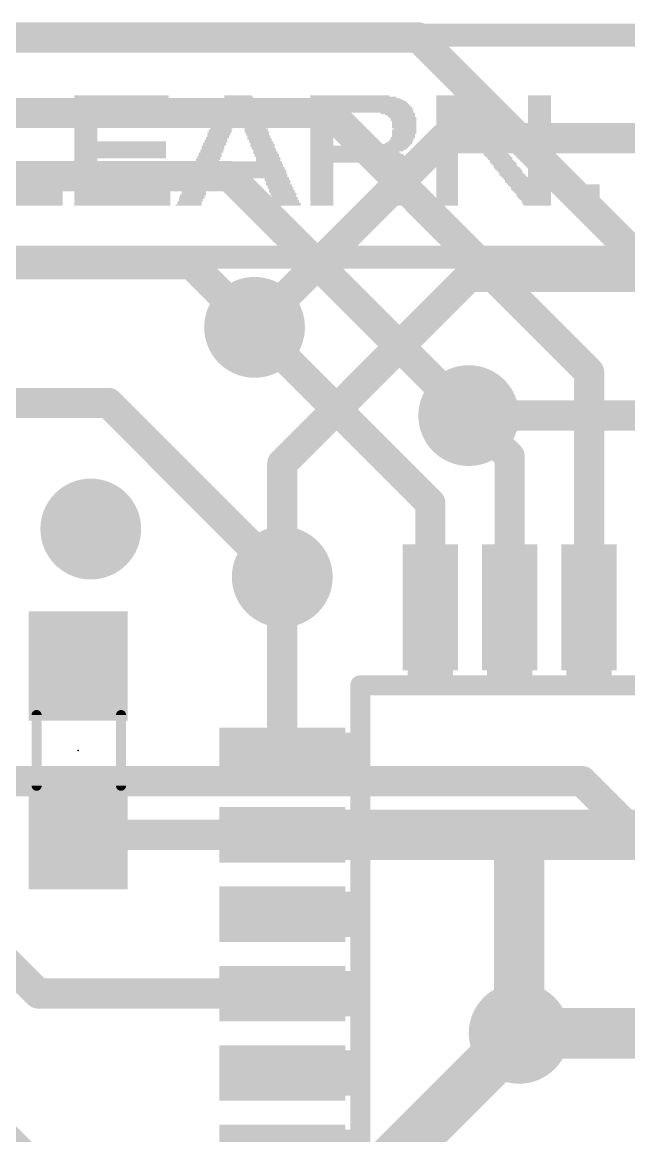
# Model space of a CAD drawing. Extents: x -0.75 to 3.47, y -1.8 to 2.11.
# Drawn here: x 1.3778 to 1.6185, y 0.7594 to 1.201 of the extents above; entities that cross this region are included whole.
import ezdxf

# ---------------------------------------------------------------- set-up
doc = ezdxf.new("R2010")
doc.units = 0
doc.header["$MEASUREMENT"] = 0
doc.layers.get('0').update_dxf_attribs({"linetype": 'CONTINUOUS'})
for name, color, linetype in [('1', 22, 'CONTINUOUS'), ('16', 175, 'CONTINUOUS'), ('18', 82, 'CONTINUOUS'), ('21', 32, 'CONTINUOUS'), ('23', 7, 'CONTINUOUS'), ('51', 53, 'CONTINUOUS')]:
    doc.layers.add(name, color=color, linetype=linetype)

# ---------------------------------------------------------------- blocks, each defined once
blk = doc.blocks.new('RECT')
blk.add_solid([(-0.5, -0.5), (0.5, -0.5), (-0.5, 0.5), (0.5, 0.5)])
blk = doc.blocks.new('ROUNDV')
at = {"const_width": 0.5}
blk.add_lwpolyline([(0, -0.25, 1), (0, 0.25, 1), (0, -0.25)], format="xyb", dxfattribs=at)

msp = doc.modelspace()

# ---------------------------------------------------------------- linework, layer by layer
at = {"layer": '1'}
for points, const_width in [([(1.535, 1.195), (1.37, 1.195)], 0.012), ([(1.634252, 1.095748), (1.535, 1.195)], 0.012), ([(1.5, 1.165), (1.365, 1.165)], 0.012), ([(1.602756, 1.062244), (1.5, 1.165)], 0.012), ([(1.46, 1.14), (1.34, 1.14)], 0.012), ([(1.555, 1.045), (1.46, 1.14)], 0.012), ([(1.445, 1.105), (1.325, 1.105)], 0.012), ([(1.47, 1.08), (1.445, 1.105)], 0.012), ([(1.539764, 1.010236), (1.47, 1.08)], 0.012), ([(1.602756, 0.969), (1.602756, 1.062244)], 0.012), ([(1.33, 1.05), (1.412, 1.05)], 0.012), ([(1.412, 1.05), (1.481, 0.981)], 0.012), ([(1.57126, 1.02874), (1.555, 1.045)], 0.012), ([(1.57126, 0.969), (1.57126, 1.02874)], 0.012), ([(1.539764, 0.969), (1.539764, 1.010236)], 0.012), ([(1.481, 0.910236), (1.481, 0.981)], 0.012), ([(1.575, 0.87874), (1.481, 0.87874)], 0.02), ([(1.575, 0.8), (1.575, 0.87874)], 0.02), ([(1.575, 0.87874), (1.743504, 0.87874)], 0.02), ([(1.481, 0.87874), (1.4, 0.87874)], 0.012), ([(1.35, 0.85), (1.384252, 0.815748)], 0.012), ([(1.384252, 0.815748), (1.481, 0.815748)], 0.012), ([(1.575, 0.8), (1.66, 0.8)], 0.02)]:
    msp.add_lwpolyline(points, dxfattribs=dict(at, const_width=const_width))
for points, const_width in [([(1.537121, 1.197121, 1), (1.532879, 1.192879)], 0.006), ([(1.535, 1.192, 1), (1.535, 1.198)], 0.006), ([(1.502121, 1.167121, 1), (1.497879, 1.162879)], 0.006), ([(1.5, 1.162, 1), (1.5, 1.168)], 0.006), ([(1.462121, 1.142121, 1), (1.457879, 1.137879)], 0.006), ([(1.46, 1.137, 1), (1.46, 1.143)], 0.006), ([(1.447121, 1.107121, 1), (1.442879, 1.102879)], 0.006), ([(1.445, 1.102, 1), (1.445, 1.108)], 0.006), ([(1.472121, 1.082121, 1), (1.467879, 1.077879)], 0.006), ([(1.467879, 1.077879, 1), (1.472121, 1.082121)], 0.006), ([(1.605756, 1.062244, 1), (1.599756, 1.062244)], 0.006), ([(1.600635, 1.060123, 1), (1.604877, 1.064365)], 0.006), ([(1.414121, 1.052121, 1), (1.409879, 1.047879)], 0.006), ([(1.412, 1.047, 1), (1.412, 1.053)], 0.006), ([(1.557121, 1.047121, 1), (1.552879, 1.042879)], 0.006), ([(1.552879, 1.042879, 1), (1.557121, 1.047121)], 0.006), ([(1.57426, 1.02874, 1), (1.56826, 1.02874)], 0.006), ([(1.569139, 1.026619, 1), (1.573381, 1.030861)], 0.006), ([(1.542764, 1.010236, 1), (1.536764, 1.010236)], 0.006), ([(1.537642, 1.008115, 1), (1.541885, 1.012358)], 0.006), ([(1.484, 0.981, 1), (1.478, 0.981)], 0.006), ([(1.478879, 0.978879, 1), (1.483121, 0.983121)], 0.006), ([(1.536764, 0.969, 1), (1.542764, 0.969)], 0.006), ([(1.56826, 0.969, 1), (1.57426, 0.969)], 0.006), ([(1.599756, 0.969, 1), (1.605756, 0.969)], 0.006), ([(1.478, 0.910236, 1), (1.484, 0.910236)], 0.006), ([(1.481, 0.88374, 1), (1.481, 0.87374)], 0.01), ([(1.58, 0.87874, 1), (1.57, 0.87874)], 0.01), ([(1.575, 0.88374, 1), (1.575, 0.87374)], 0.01), ([(1.575, 0.87374, 1), (1.575, 0.88374)], 0.01), ([(1.4, 0.88174, 1), (1.4, 0.87574)], 0.006), ([(1.481, 0.87574, 1), (1.481, 0.88174)], 0.006), ([(1.384252, 0.818748, 1), (1.384252, 0.812748)], 0.006), ([(1.481, 0.812748, 1), (1.481, 0.818748)], 0.006), ([(1.382131, 0.813627, 1), (1.386373, 0.817869)], 0.006), ([(1.575, 0.805, 1), (1.575, 0.795)], 0.01), ([(1.57, 0.8, 1), (1.58, 0.8)], 0.01)]:
    msp.add_lwpolyline(points, format="xyb", dxfattribs=dict(at, const_width=const_width))
at = {"layer": '16'}
for points, const_width in [([(1.545, 1.155), (1.47, 1.08)], 0.012), ([(2.31, 1.155), (1.545, 1.155)], 0.012), ([(1.481, 1.026), (1.555, 1.1)], 0.012), ([(1.555, 1.1), (2.5, 1.1)], 0.012), ([(2.24, 1.045), (1.555, 1.045)], 0.012), ([(1.481, 0.981), (1.481, 1.026)], 0.012), ([(1.3, 0.9), (1.6, 0.9)], 0.012), ([(1.6, 0.9), (1.665748, 0.834252)], 0.012), ([(1.26, 0.87), (1.41, 0.72)], 0.012), ([(1.448815, 0.673815), (1.575, 0.8)], 0.02)]:
    msp.add_lwpolyline(points, dxfattribs=dict(at, const_width=const_width))
for points, const_width in [([(1.545, 1.158, 1), (1.545, 1.152)], 0.006), ([(1.547121, 1.152879, 1), (1.542879, 1.157121)], 0.006), ([(1.555, 1.103, 1), (1.555, 1.097)], 0.006), ([(1.557121, 1.097879, 1), (1.552879, 1.102121)], 0.006), ([(1.467879, 1.082121, 1), (1.472121, 1.077879)], 0.006), ([(1.555, 1.048, 1), (1.555, 1.042)], 0.006), ([(1.484, 1.026, 1), (1.478, 1.026)], 0.006), ([(1.478879, 1.028121, 1), (1.483121, 1.023879)], 0.006), ([(1.478, 0.981, 1), (1.484, 0.981)], 0.006), ([(1.602121, 0.902121, 1), (1.597879, 0.897879)], 0.006), ([(1.6, 0.897, 1), (1.6, 0.903)], 0.006), ([(1.578536, 0.796464, 1), (1.571464, 0.803536)], 0.01)]:
    msp.add_lwpolyline(points, format="xyb", dxfattribs=dict(at, const_width=const_width))
at = {"layer": '21', "const_width": 0.008}
for points in [[(1.512008, 0.662008), (1.512008, 0.937992)], [(1.512008, 0.937992), (1.787992, 0.937992)]]:
    msp.add_lwpolyline(points, dxfattribs=at)
at = {"layer": '21', "const_width": 0.004}
for points in [[(1.514008, 0.937992, 1), (1.510008, 0.937992)], [(1.512008, 0.939992, 1), (1.512008, 0.935992)]]:
    msp.add_lwpolyline(points, format="xyb", dxfattribs=at)
at = {"layer": '23'}
msp.add_point((1.4, 0.912205), dxfattribs=at)
at = {"layer": '51', "const_width": 0.004}
for points in [[(1.383504, 0.92622), (1.383504, 0.898189)], [(1.417008, 0.92622), (1.417008, 0.898189)]]:
    msp.add_lwpolyline(points, dxfattribs=at)
at = {"layer": '51', "const_width": 0.002}
for points in [[(1.384504, 0.92622, 1), (1.382504, 0.92622)], [(1.418008, 0.92622, 1), (1.416008, 0.92622)], [(1.382504, 0.898189, 1), (1.384504, 0.898189)], [(1.416008, 0.898189, 1), (1.418008, 0.898189)]]:
    msp.add_lwpolyline(points, format="xyb", dxfattribs=at)

# ---------------------------------------------------------------- block references
at = {"layer": '1'}
for p, xscale, yscale, rotation in [((1.539764, 0.969), 0.022, 0.05, 180), ((1.57126, 0.969), 0.022, 0.05, 180), ((1.602756, 0.969), 0.022, 0.05, 180), ((1.4, 0.945669), 0.043307, 0.03937, 270), ((1.481, 0.910236), 0.05, 0.022, 180), ((1.4, 0.87874), 0.043307, 0.03937, 270), ((1.481, 0.87874), 0.05, 0.022, 180), ((1.481, 0.847244), 0.05, 0.022, 180), ((1.481, 0.815748), 0.05, 0.022, 180), ((1.481, 0.784252), 0.05, 0.022, 180), ((1.481, 0.752756), 0.05, 0.022, 180)]:
    msp.add_blockref('RECT', p, dxfattribs=dict(at, xscale=xscale, yscale=yscale, rotation=rotation))
at = {"layer": '18', "xscale": 0.04, "yscale": 0.04}
for p in [(1.47, 1.08), (1.47, 1.08), (1.555, 1.045), (1.555, 1.045), (1.405, 1), (1.405, 1), (1.481, 0.981), (1.481, 0.981), (1.575, 0.8), (1.575, 0.8)]:
    msp.add_blockref('ROUNDV', p, dxfattribs=at)
at = {"layer": '21'}
for p, xscale, yscale in [((1.748706, 1.200126), 0.9051, 0.00056), ((1.748706, 1.199561), 0.9051, 0.00057), ((1.748706, 1.198991), 0.9051, 0.00057), ((1.748706, 1.198421), 0.9051, 0.00057), ((1.748706, 1.197851), 0.9051, 0.00057), ((1.748706, 1.197286), 0.9051, 0.00056), ((1.748706, 1.196721), 0.9051, 0.00057), ((1.748706, 1.196151), 0.9051, 0.00057), ((1.748706, 1.195581), 0.9051, 0.00057), ((1.748706, 1.195011), 0.9051, 0.00057), ((1.748706, 1.194441), 0.9051, 0.00057), ((1.748706, 1.193876), 0.9051, 0.00056), ((1.748706, 1.193311), 0.9051, 0.00057), ((1.748706, 1.192741), 0.9051, 0.00057), ((1.748706, 1.192171), 0.9051, 0.00057), ((1.748706, 1.191601), 0.9051, 0.00057), ((1.417206, 1.171721), 0.0375, 0.00057), ((1.417206, 1.171151), 0.0375, 0.00057), ((1.417206, 1.170581), 0.0375, 0.00057), ((1.463506, 1.170581), 0.0119, 0.00057), ((1.463456, 1.171721), 0.0108, 0.00057), ((1.463756, 1.171151), 0.0114, 0.00057), ((1.507806, 1.171721), 0.0313, 0.00057), ((1.509206, 1.171151), 0.0341, 0.00057), ((1.510056, 1.170581), 0.0358, 0.00057), ((1.547556, 1.171721), 0.0108, 0.00057), ((1.547556, 1.171151), 0.0108, 0.00057), ((1.547856, 1.170581), 0.0114, 0.00057), ((1.583106, 1.171721), 0.0091, 0.00057), ((1.583106, 1.171151), 0.0091, 0.00057), ((1.583106, 1.170581), 0.0091, 0.00057), ((1.417206, 1.170011), 0.0375, 0.00057), ((1.417206, 1.169446), 0.0375, 0.00056), ((1.417206, 1.168881), 0.0375, 0.00057), ((1.417206, 1.168311), 0.0375, 0.00057), ((1.417206, 1.167741), 0.0375, 0.00057), ((1.417206, 1.167171), 0.0375, 0.00057), ((1.417206, 1.166601), 0.0375, 0.00057), ((1.417206, 1.166036), 0.0375, 0.00056), ((1.463506, 1.167171), 0.0153, 0.00057), ((1.463506, 1.166601), 0.0153, 0.00057), ((1.463806, 1.166036), 0.0159, 0.00056), ((1.463456, 1.168311), 0.0142, 0.00057), ((1.463756, 1.167741), 0.0148, 0.00057), ((1.463506, 1.169446), 0.0131, 0.00056), ((1.463756, 1.168881), 0.0136, 0.00057), ((1.463806, 1.170011), 0.0125, 0.00057), ((1.510656, 1.170011), 0.037, 0.00057), ((1.511206, 1.169446), 0.0381, 0.00056), ((1.511506, 1.168881), 0.0387, 0.00057), ((1.511756, 1.168311), 0.0392, 0.00057), ((1.512056, 1.167741), 0.0398, 0.00057), ((1.512356, 1.167171), 0.0404, 0.00057), ((1.512356, 1.166601), 0.0404, 0.00057), ((1.512606, 1.166036), 0.0409, 0.00056), ((1.548156, 1.170011), 0.012, 0.00057), ((1.548406, 1.169446), 0.0125, 0.00056), ((1.548706, 1.168881), 0.0131, 0.00057), ((1.548706, 1.168311), 0.0131, 0.00057), ((1.549006, 1.167741), 0.0137, 0.00057), ((1.549256, 1.167171), 0.0142, 0.00057), ((1.549556, 1.166601), 0.0148, 0.00057), ((1.549856, 1.166036), 0.0154, 0.00056), ((1.583106, 1.170011), 0.0091, 0.00057), ((1.583106, 1.169446), 0.0091, 0.00056), ((1.583106, 1.168881), 0.0091, 0.00057), ((1.583106, 1.168311), 0.0091, 0.00057), ((1.583106, 1.167741), 0.0091, 0.00057), ((1.583106, 1.167171), 0.0091, 0.00057), ((1.583106, 1.166601), 0.0091, 0.00057), ((1.583106, 1.166036), 0.0091, 0.00056), ((1.417206, 1.165471), 0.0375, 0.00057), ((1.403006, 1.164901), 0.0091, 0.00057), ((1.403006, 1.164331), 0.0091, 0.00057), ((1.403006, 1.163761), 0.0091, 0.00057), ((1.403006, 1.163191), 0.0091, 0.00057), ((1.403006, 1.162626), 0.0091, 0.00056), ((1.403006, 1.162061), 0.0091, 0.00057), ((1.403006, 1.161491), 0.0091, 0.00057), ((1.458106, 1.162061), 0.0091, 0.00057), ((1.457806, 1.161491), 0.0085, 0.00057), ((1.458706, 1.163191), 0.0091, 0.00057), ((1.458406, 1.162626), 0.0085, 0.00056), ((1.463506, 1.164331), 0.0177, 0.00057), ((1.458956, 1.163761), 0.0086, 0.00057), ((1.463506, 1.165471), 0.0165, 0.00057), ((1.463806, 1.164901), 0.0171, 0.00057), ((1.468306, 1.163761), 0.0091, 0.00057), ((1.468306, 1.163191), 0.0091, 0.00057), ((1.468906, 1.162626), 0.0091, 0.00056), ((1.468906, 1.162061), 0.0091, 0.00057), ((1.469206, 1.161491), 0.0085, 0.00057), ((1.512606, 1.165471), 0.0409, 0.00057), ((1.496706, 1.164901), 0.0091, 0.00057), ((1.496706, 1.164331), 0.0091, 0.00057), ((1.496706, 1.163761), 0.0091, 0.00057), ((1.496706, 1.163191), 0.0091, 0.00057), ((1.496706, 1.162626), 0.0091, 0.00056), ((1.496706, 1.162061), 0.0091, 0.00057), ((1.496706, 1.161491), 0.0091, 0.00057), ((1.526856, 1.164901), 0.0136, 0.00057), ((1.527706, 1.164331), 0.0119, 0.00057), ((1.528256, 1.163761), 0.0108, 0.00057), ((1.528856, 1.163191), 0.0108, 0.00057), ((1.529156, 1.162626), 0.0102, 0.00056), ((1.529156, 1.162061), 0.0102, 0.00057), ((1.529406, 1.161491), 0.0097, 0.00057), ((1.549856, 1.165471), 0.0154, 0.00057), ((1.550106, 1.164901), 0.0159, 0.00057), ((1.550406, 1.164331), 0.0165, 0.00057), ((1.550706, 1.163761), 0.0171, 0.00057), ((1.551006, 1.163191), 0.0177, 0.00057), ((1.551006, 1.162626), 0.0177, 0.00056), ((1.551256, 1.162061), 0.0182, 0.00057), ((1.551556, 1.161491), 0.0188, 0.00057), ((1.583106, 1.165471), 0.0091, 0.00057), ((1.583106, 1.164901), 0.0091, 0.00057), ((1.583106, 1.164331), 0.0091, 0.00057), ((1.583106, 1.163761), 0.0091, 0.00057), ((1.583106, 1.163191), 0.0091, 0.00057), ((1.583106, 1.162626), 0.0091, 0.00056), ((1.583106, 1.162061), 0.0091, 0.00057), ((1.583106, 1.161491), 0.0091, 0.00057), ((1.403006, 1.160921), 0.0091, 0.00057), ((1.403006, 1.160351), 0.0091, 0.00057), ((1.403006, 1.159786), 0.0091, 0.00056), ((1.403006, 1.159221), 0.0091, 0.00057), ((1.403006, 1.158651), 0.0091, 0.00057), ((1.403006, 1.158081), 0.0091, 0.00057), ((1.403006, 1.157511), 0.0091, 0.00057), ((1.403006, 1.156941), 0.0091, 0.00057), ((1.455806, 1.156941), 0.0091, 0.00057), ((1.456406, 1.158081), 0.0091, 0.00057), ((1.456406, 1.157511), 0.0091, 0.00057), ((1.457006, 1.159221), 0.0091, 0.00057), ((1.456706, 1.158651), 0.0085, 0.00057), ((1.457506, 1.160351), 0.0091, 0.00057), ((1.457256, 1.159786), 0.0086, 0.00056), ((1.457806, 1.160921), 0.0085, 0.00057), ((1.469506, 1.160921), 0.0091, 0.00057), ((1.469506, 1.160351), 0.0091, 0.00057), ((1.470006, 1.159786), 0.0091, 0.00056), ((1.470006, 1.159221), 0.0091, 0.00057), ((1.470606, 1.158651), 0.0091, 0.00057), ((1.470606, 1.158081), 0.0091, 0.00057), ((1.470906, 1.157511), 0.0097, 0.00057), ((1.471206, 1.156941), 0.0091, 0.00057), ((1.496706, 1.160921), 0.0091, 0.00057), ((1.496706, 1.160351), 0.0091, 0.00057), ((1.496706, 1.159786), 0.0091, 0.00056), ((1.496706, 1.159221), 0.0091, 0.00057), ((1.496706, 1.158651), 0.0091, 0.00057), ((1.496706, 1.158081), 0.0091, 0.00057), ((1.496706, 1.157511), 0.0091, 0.00057), ((1.496706, 1.156941), 0.0091, 0.00057), ((1.529406, 1.160921), 0.0097, 0.00057), ((1.529406, 1.160351), 0.0097, 0.00057), ((1.529406, 1.159786), 0.0097, 0.00056), ((1.529406, 1.159221), 0.0097, 0.00057), ((1.529406, 1.158081), 0.0097, 0.00057), ((1.529406, 1.157511), 0.0097, 0.00057), ((1.529406, 1.156941), 0.0097, 0.00057), ((1.529706, 1.158651), 0.0091, 0.00057), ((1.551856, 1.160921), 0.0194, 0.00057), ((1.546456, 1.160351), 0.0086, 0.00057), ((1.546456, 1.159786), 0.0086, 0.00056), ((1.546456, 1.159221), 0.0086, 0.00057), ((1.546456, 1.158651), 0.0086, 0.00057), ((1.546456, 1.158081), 0.0086, 0.00057), ((1.546456, 1.157511), 0.0086, 0.00057), ((1.546456, 1.156941), 0.0086, 0.00057), ((1.556706, 1.160351), 0.0097, 0.00057), ((1.556956, 1.159786), 0.0102, 0.00056), ((1.557556, 1.159221), 0.0102, 0.00057), ((1.558106, 1.158651), 0.0103, 0.00057), ((1.558656, 1.158081), 0.0102, 0.00057), ((1.558956, 1.157511), 0.0096, 0.00057), ((1.559256, 1.156941), 0.0102, 0.00057), ((1.583106, 1.160921), 0.0091, 0.00057), ((1.583106, 1.160351), 0.0091, 0.00057), ((1.583106, 1.159786), 0.0091, 0.00056), ((1.583106, 1.159221), 0.0091, 0.00057), ((1.583106, 1.158651), 0.0091, 0.00057), ((1.583106, 1.158081), 0.0091, 0.00057), ((1.583106, 1.157511), 0.0091, 0.00057), ((1.583106, 1.156941), 0.0091, 0.00057), ((1.403006, 1.156376), 0.0091, 0.00056), ((1.403006, 1.155811), 0.0091, 0.00057), ((1.403006, 1.155241), 0.0091, 0.00057), ((1.403006, 1.154671), 0.0091, 0.00057), ((1.403006, 1.154101), 0.0091, 0.00057), ((1.416656, 1.153536), 0.0364, 0.00056), ((1.416656, 1.152971), 0.0364, 0.00057), ((1.416656, 1.152401), 0.0364, 0.00057), ((1.454106, 1.152971), 0.0091, 0.00057), ((1.454106, 1.152401), 0.0091, 0.00057), ((1.454706, 1.154101), 0.0091, 0.00057), ((1.454706, 1.153536), 0.0091, 0.00056), ((1.455306, 1.155241), 0.0091, 0.00057), ((1.455006, 1.154671), 0.0085, 0.00057), ((1.455806, 1.156376), 0.0091, 0.00056), ((1.455556, 1.155811), 0.0086, 0.00057), ((1.471206, 1.156376), 0.0091, 0.00056), ((1.471706, 1.155811), 0.0091, 0.00057), ((1.471706, 1.155241), 0.0091, 0.00057), ((1.472006, 1.154671), 0.0097, 0.00057), ((1.472306, 1.154101), 0.0091, 0.00057), ((1.472606, 1.153536), 0.0097, 0.00056), ((1.472906, 1.152971), 0.0091, 0.00057), ((1.473156, 1.152401), 0.0096, 0.00057), ((1.496706, 1.156376), 0.0091, 0.00056), ((1.496706, 1.155811), 0.0091, 0.00057), ((1.496706, 1.155241), 0.0091, 0.00057), ((1.496706, 1.154671), 0.0091, 0.00057), ((1.496706, 1.154101), 0.0091, 0.00057), ((1.496706, 1.153536), 0.0091, 0.00056), ((1.496706, 1.152971), 0.0091, 0.00057), ((1.496706, 1.152401), 0.0091, 0.00057), ((1.526256, 1.152401), 0.0114, 0.00057), ((1.527156, 1.152971), 0.0108, 0.00057), ((1.527706, 1.153536), 0.0097, 0.00056), ((1.528256, 1.154101), 0.0096, 0.00057), ((1.528856, 1.155241), 0.0096, 0.00057), ((1.528556, 1.154671), 0.009, 0.00057), ((1.529106, 1.156376), 0.0091, 0.00056), ((1.529106, 1.155811), 0.0091, 0.00057), ((1.546456, 1.156376), 0.0086, 0.00056), ((1.546456, 1.155811), 0.0086, 0.00057), ((1.546456, 1.155241), 0.0086, 0.00057), ((1.546456, 1.154671), 0.0086, 0.00057), ((1.546456, 1.154101), 0.0086, 0.00057), ((1.546456, 1.153536), 0.0086, 0.00056), ((1.546456, 1.152971), 0.0086, 0.00057), ((1.546456, 1.152401), 0.0086, 0.00057), ((1.559806, 1.156376), 0.0103, 0.00056), ((1.560356, 1.155811), 0.0102, 0.00057), ((1.560956, 1.155241), 0.0102, 0.00057), ((1.561206, 1.154671), 0.0097, 0.00057), ((1.561506, 1.154101), 0.0103, 0.00057), ((1.562056, 1.153536), 0.0102, 0.00056), ((1.562656, 1.152971), 0.0102, 0.00057), ((1.562906, 1.152401), 0.0097, 0.00057), ((1.583106, 1.156376), 0.0091, 0.00056), ((1.583106, 1.155811), 0.0091, 0.00057), ((1.583106, 1.155241), 0.0091, 0.00057), ((1.583106, 1.154671), 0.0091, 0.00057), ((1.583106, 1.154101), 0.0091, 0.00057), ((1.583106, 1.153536), 0.0091, 0.00056), ((1.583106, 1.152971), 0.0091, 0.00057), ((1.583106, 1.152401), 0.0091, 0.00057), ((1.416656, 1.151831), 0.0364, 0.00057), ((1.416656, 1.151261), 0.0364, 0.00057), ((1.416656, 1.150696), 0.0364, 0.00056), ((1.416656, 1.150131), 0.0364, 0.00057), ((1.416656, 1.149561), 0.0364, 0.00057), ((1.416656, 1.148991), 0.0364, 0.00057), ((1.416656, 1.148421), 0.0364, 0.00057), ((1.452406, 1.148991), 0.0091, 0.00057), ((1.452406, 1.148421), 0.0091, 0.00057), ((1.453006, 1.150131), 0.0091, 0.00057), ((1.453006, 1.149561), 0.0091, 0.00057), ((1.453556, 1.151831), 0.009, 0.00057), ((1.453556, 1.151261), 0.009, 0.00057), ((1.453556, 1.150696), 0.009, 0.00056), ((1.473156, 1.151831), 0.0096, 0.00057), ((1.473406, 1.151261), 0.0091, 0.00057), ((1.473706, 1.150696), 0.0097, 0.00056), ((1.474006, 1.150131), 0.0091, 0.00057), ((1.474306, 1.149561), 0.0097, 0.00057), ((1.474306, 1.148991), 0.0097, 0.00057), ((1.474856, 1.148421), 0.0096, 0.00057), ((1.511756, 1.151831), 0.0392, 0.00057), ((1.511506, 1.151261), 0.0387, 0.00057), ((1.511206, 1.150696), 0.0381, 0.00056), ((1.510656, 1.150131), 0.037, 0.00057), ((1.509806, 1.149561), 0.0353, 0.00057), ((1.510056, 1.148991), 0.0358, 0.00057), ((1.510656, 1.148421), 0.037, 0.00057), ((1.546456, 1.151831), 0.0086, 0.00057), ((1.546456, 1.151261), 0.0086, 0.00057), ((1.546456, 1.150696), 0.0086, 0.00056), ((1.546456, 1.150131), 0.0086, 0.00057), ((1.546456, 1.149561), 0.0086, 0.00057), ((1.546456, 1.148991), 0.0086, 0.00057), ((1.546456, 1.148421), 0.0086, 0.00057), ((1.563506, 1.151831), 0.0097, 0.00057), ((1.563756, 1.151261), 0.0102, 0.00057), ((1.564356, 1.150696), 0.0102, 0.00056), ((1.564956, 1.150131), 0.0102, 0.00057), ((1.565206, 1.149561), 0.0097, 0.00057), ((1.565756, 1.148991), 0.0096, 0.00057), ((1.566056, 1.148421), 0.0102, 0.00057), ((1.583106, 1.151831), 0.0091, 0.00057), ((1.583106, 1.151261), 0.0091, 0.00057), ((1.583106, 1.150696), 0.0091, 0.00056), ((1.583106, 1.150131), 0.0091, 0.00057), ((1.583106, 1.149561), 0.0091, 0.00057), ((1.583106, 1.148991), 0.0091, 0.00057), ((1.583106, 1.148421), 0.0091, 0.00057), ((1.416656, 1.147851), 0.0364, 0.00057), ((1.416656, 1.147286), 0.0364, 0.00056), ((1.403006, 1.146721), 0.0091, 0.00057), ((1.403006, 1.146151), 0.0091, 0.00057), ((1.403006, 1.145581), 0.0091, 0.00057), ((1.403006, 1.145011), 0.0091, 0.00057), ((1.403006, 1.144446), 0.0091, 0.00056), ((1.403006, 1.143881), 0.0091, 0.00057), ((1.463456, 1.143881), 0.0358, 0.00057), ((1.463506, 1.145011), 0.0347, 0.00057), ((1.463756, 1.144446), 0.0352, 0.00056), ((1.451556, 1.146721), 0.0096, 0.00057), ((1.451306, 1.146151), 0.0091, 0.00057), ((1.463806, 1.145581), 0.0341, 0.00057), ((1.452156, 1.147851), 0.0096, 0.00057), ((1.451856, 1.147286), 0.009, 0.00056), ((1.474856, 1.147851), 0.0096, 0.00057), ((1.475406, 1.147286), 0.0097, 0.00056), ((1.475406, 1.146721), 0.0097, 0.00057), ((1.475406, 1.146151), 0.0097, 0.00057), ((1.511206, 1.147851), 0.0381, 0.00057), ((1.511506, 1.147286), 0.0387, 0.00056), ((1.511756, 1.146721), 0.0392, 0.00057), ((1.512056, 1.146151), 0.0398, 0.00057), ((1.512056, 1.145581), 0.0398, 0.00057), ((1.496706, 1.145011), 0.0091, 0.00057), ((1.496706, 1.144446), 0.0091, 0.00056), ((1.496706, 1.143881), 0.0091, 0.00057), ((1.526006, 1.145011), 0.0131, 0.00057), ((1.526856, 1.144446), 0.0114, 0.00056), ((1.527156, 1.143881), 0.0108, 0.00057), ((1.546456, 1.147851), 0.0086, 0.00057), ((1.546456, 1.147286), 0.0086, 0.00056), ((1.546456, 1.146721), 0.0086, 0.00057), ((1.546456, 1.146151), 0.0086, 0.00057), ((1.546456, 1.145581), 0.0086, 0.00057), ((1.546456, 1.145011), 0.0086, 0.00057), ((1.546456, 1.144446), 0.0086, 0.00056), ((1.546456, 1.143881), 0.0086, 0.00057), ((1.566656, 1.147851), 0.0102, 0.00057), ((1.567206, 1.147286), 0.0103, 0.00056), ((1.567506, 1.146721), 0.0097, 0.00057), ((1.568056, 1.146151), 0.0096, 0.00057), ((1.568356, 1.145581), 0.0102, 0.00057), ((1.568906, 1.145011), 0.0103, 0.00057), ((1.569206, 1.144446), 0.0097, 0.00056), ((1.569756, 1.143881), 0.0096, 0.00057), ((1.583106, 1.147851), 0.0091, 0.00057), ((1.583106, 1.147286), 0.0091, 0.00056), ((1.583106, 1.146721), 0.0091, 0.00057), ((1.583106, 1.146151), 0.0091, 0.00057), ((1.583106, 1.145581), 0.0091, 0.00057), ((1.583106, 1.145011), 0.0091, 0.00057), ((1.583106, 1.144446), 0.0091, 0.00056), ((1.583106, 1.143881), 0.0091, 0.00057), ((1.403006, 1.143311), 0.0091, 0.00057), ((1.403006, 1.142741), 0.0091, 0.00057), ((1.403006, 1.142171), 0.0091, 0.00057), ((1.403006, 1.141601), 0.0091, 0.00057), ((1.403006, 1.141036), 0.0091, 0.00056), ((1.403006, 1.140471), 0.0091, 0.00057), ((1.403006, 1.139901), 0.0091, 0.00057), ((1.403006, 1.139331), 0.0091, 0.00057), ((1.463456, 1.139901), 0.0392, 0.00057), ((1.463756, 1.139331), 0.0398, 0.00057), ((1.463506, 1.141601), 0.0381, 0.00057), ((1.463506, 1.141036), 0.0381, 0.00056), ((1.463756, 1.140471), 0.0386, 0.00057), ((1.463506, 1.142741), 0.0369, 0.00057), ((1.463806, 1.142171), 0.0375, 0.00057), ((1.463756, 1.143311), 0.0364, 0.00057), ((1.496706, 1.143311), 0.0091, 0.00057), ((1.496706, 1.142741), 0.0091, 0.00057), ((1.496706, 1.142171), 0.0091, 0.00057), ((1.496706, 1.141601), 0.0091, 0.00057), ((1.496706, 1.141036), 0.0091, 0.00056), ((1.496706, 1.140471), 0.0091, 0.00057), ((1.496706, 1.139901), 0.0091, 0.00057), ((1.496706, 1.139331), 0.0091, 0.00057), ((1.527706, 1.143311), 0.0107, 0.00057), ((1.527956, 1.142741), 0.0102, 0.00057), ((1.527956, 1.142171), 0.0102, 0.00057), ((1.528256, 1.141601), 0.0096, 0.00057), ((1.528256, 1.141036), 0.0096, 0.00056), ((1.528556, 1.140471), 0.009, 0.00057), ((1.528556, 1.139901), 0.009, 0.00057), ((1.528856, 1.139331), 0.0096, 0.00057), ((1.546456, 1.143311), 0.0086, 0.00057), ((1.546456, 1.142741), 0.0086, 0.00057), ((1.546456, 1.142171), 0.0086, 0.00057), ((1.546456, 1.141601), 0.0086, 0.00057), ((1.546456, 1.141036), 0.0086, 0.00056), ((1.546456, 1.140471), 0.0086, 0.00057), ((1.546456, 1.139901), 0.0086, 0.00057), ((1.546456, 1.139331), 0.0086, 0.00057), ((1.570056, 1.143311), 0.0102, 0.00057), ((1.570606, 1.142741), 0.0103, 0.00057), ((1.571156, 1.142171), 0.0102, 0.00057), ((1.571456, 1.141601), 0.0096, 0.00057), ((1.572006, 1.141036), 0.0097, 0.00056), ((1.572306, 1.140471), 0.0103, 0.00057), ((1.572856, 1.139901), 0.0102, 0.00057), ((1.578006, 1.139331), 0.0193, 0.00057), ((1.583106, 1.143311), 0.0091, 0.00057), ((1.583106, 1.142741), 0.0091, 0.00057), ((1.583106, 1.142171), 0.0091, 0.00057), ((1.583106, 1.141601), 0.0091, 0.00057), ((1.583106, 1.141036), 0.0091, 0.00056), ((1.583106, 1.140471), 0.0091, 0.00057), ((1.583106, 1.139901), 0.0091, 0.00057), ((1.375706, 1.135351), 0.0353, 0.00057), ((1.375956, 1.134786), 0.0358, 0.00056), ((1.403006, 1.138761), 0.0091, 0.00057), ((1.403006, 1.138191), 0.0091, 0.00057), ((1.403006, 1.137626), 0.0091, 0.00056), ((1.403006, 1.137061), 0.0091, 0.00057), ((1.403006, 1.136491), 0.0091, 0.00057), ((1.403006, 1.135921), 0.0091, 0.00057), ((1.403006, 1.135351), 0.0091, 0.00057), ((1.417506, 1.134786), 0.0381, 0.00056), ((1.446456, 1.134786), 0.0096, 0.00056), ((1.447006, 1.136491), 0.0097, 0.00057), ((1.447006, 1.135921), 0.0097, 0.00057), ((1.447006, 1.135351), 0.0097, 0.00057), ((1.447606, 1.137626), 0.0097, 0.00056), ((1.447606, 1.137061), 0.0097, 0.00057), ((1.448156, 1.138761), 0.0096, 0.00057), ((1.448156, 1.138191), 0.0096, 0.00057), ((1.478856, 1.138761), 0.0096, 0.00057), ((1.479156, 1.138191), 0.0102, 0.00057), ((1.479406, 1.137626), 0.0097, 0.00056), ((1.479406, 1.137061), 0.0097, 0.00057), ((1.479706, 1.136491), 0.0103, 0.00057), ((1.480006, 1.135921), 0.0097, 0.00057), ((1.480256, 1.135351), 0.0102, 0.00057), ((1.480556, 1.134786), 0.0096, 0.00056), ((1.496706, 1.138761), 0.0091, 0.00057), ((1.496706, 1.138191), 0.0091, 0.00057), ((1.496706, 1.137626), 0.0091, 0.00056), ((1.496706, 1.137061), 0.0091, 0.00057), ((1.496706, 1.136491), 0.0091, 0.00057), ((1.496706, 1.135921), 0.0091, 0.00057), ((1.496706, 1.135351), 0.0091, 0.00057), ((1.496706, 1.134786), 0.0091, 0.00056), ((1.528856, 1.138761), 0.0096, 0.00057), ((1.528856, 1.138191), 0.0096, 0.00057), ((1.528856, 1.137626), 0.0096, 0.00056), ((1.528856, 1.137061), 0.0096, 0.00057), ((1.528856, 1.136491), 0.0096, 0.00057), ((1.529106, 1.135921), 0.0091, 0.00057), ((1.529106, 1.135351), 0.0091, 0.00057), ((1.529106, 1.134786), 0.0091, 0.00056), ((1.546456, 1.138761), 0.0086, 0.00057), ((1.546456, 1.138191), 0.0086, 0.00057), ((1.546456, 1.137626), 0.0086, 0.00056), ((1.546456, 1.137061), 0.0086, 0.00057), ((1.546456, 1.136491), 0.0086, 0.00057), ((1.546456, 1.135921), 0.0086, 0.00057), ((1.546456, 1.135351), 0.0086, 0.00057), ((1.546456, 1.134786), 0.0086, 0.00056), ((1.578256, 1.138761), 0.0188, 0.00057), ((1.578556, 1.138191), 0.0182, 0.00057), ((1.578556, 1.137626), 0.0182, 0.00056), ((1.578856, 1.137061), 0.0176, 0.00057), ((1.579106, 1.136491), 0.0171, 0.00057), ((1.579406, 1.135921), 0.0165, 0.00057), ((1.579706, 1.135351), 0.0159, 0.00057), ((1.579706, 1.134786), 0.0159, 0.00056), ((1.602406, 1.136491), 0.0091, 0.00057), ((1.602406, 1.135921), 0.0091, 0.00057), ((1.602406, 1.135351), 0.0091, 0.00057), ((1.602406, 1.134786), 0.0091, 0.00056), ((1.375956, 1.134221), 0.0358, 0.00057), ((1.375956, 1.133651), 0.0358, 0.00057), ((1.375956, 1.133081), 0.0358, 0.00057), ((1.375956, 1.132511), 0.0358, 0.00057), ((1.375956, 1.131941), 0.0358, 0.00057), ((1.375956, 1.131376), 0.0358, 0.00056), ((1.375956, 1.130811), 0.0358, 0.00057), ((1.417506, 1.134221), 0.0381, 0.00057), ((1.417506, 1.133651), 0.0381, 0.00057), ((1.417506, 1.133081), 0.0381, 0.00057), ((1.417506, 1.132511), 0.0381, 0.00057), ((1.417506, 1.131941), 0.0381, 0.00057), ((1.417506, 1.131376), 0.0381, 0.00056), ((1.417506, 1.130811), 0.0381, 0.00057), ((1.445056, 1.131376), 0.0102, 0.00056), ((1.444756, 1.130811), 0.0096, 0.00057), ((1.445606, 1.132511), 0.0103, 0.00057), ((1.445306, 1.131941), 0.0097, 0.00057), ((1.445906, 1.133651), 0.0097, 0.00057), ((1.445906, 1.133081), 0.0097, 0.00057), ((1.446456, 1.134221), 0.0096, 0.00057), ((1.480856, 1.134221), 0.0102, 0.00057), ((1.480856, 1.133651), 0.0102, 0.00057), ((1.481406, 1.133081), 0.0103, 0.00057), ((1.481406, 1.132511), 0.0103, 0.00057), ((1.481706, 1.131941), 0.0097, 0.00057), ((1.481956, 1.131376), 0.0102, 0.00056), ((1.482256, 1.130811), 0.0096, 0.00057), ((1.496706, 1.134221), 0.0091, 0.00057), ((1.496706, 1.133651), 0.0091, 0.00057), ((1.496706, 1.133081), 0.0091, 0.00057), ((1.496706, 1.132511), 0.0091, 0.00057), ((1.496706, 1.131941), 0.0091, 0.00057), ((1.496706, 1.131376), 0.0091, 0.00056), ((1.496706, 1.130811), 0.0091, 0.00057), ((1.529106, 1.134221), 0.0091, 0.00057), ((1.529106, 1.133651), 0.0091, 0.00057), ((1.529106, 1.133081), 0.0091, 0.00057), ((1.529106, 1.132511), 0.0091, 0.00057), ((1.529106, 1.131941), 0.0091, 0.00057), ((1.529406, 1.131376), 0.0097, 0.00056), ((1.529406, 1.130811), 0.0097, 0.00057), ((1.546456, 1.134221), 0.0086, 0.00057), ((1.546456, 1.133651), 0.0086, 0.00057), ((1.546456, 1.133081), 0.0086, 0.00057), ((1.546456, 1.132511), 0.0086, 0.00057), ((1.546456, 1.131941), 0.0086, 0.00057), ((1.546456, 1.131376), 0.0086, 0.00056), ((1.546456, 1.130811), 0.0086, 0.00057), ((1.580006, 1.134221), 0.0153, 0.00057), ((1.580256, 1.133651), 0.0148, 0.00057), ((1.580556, 1.133081), 0.0142, 0.00057), ((1.580856, 1.132511), 0.0136, 0.00057), ((1.580856, 1.131941), 0.0136, 0.00057), ((1.581106, 1.131376), 0.0131, 0.00056), ((1.581406, 1.130811), 0.0125, 0.00057), ((1.602406, 1.134221), 0.0091, 0.00057), ((1.602406, 1.133651), 0.0091, 0.00057), ((1.602406, 1.133081), 0.0091, 0.00057), ((1.602406, 1.132511), 0.0091, 0.00057), ((1.602406, 1.131941), 0.0091, 0.00057), ((1.602406, 1.131376), 0.0091, 0.00056), ((1.602406, 1.130811), 0.0091, 0.00057), ((1.375956, 1.130241), 0.0358, 0.00057), ((1.375956, 1.129671), 0.0358, 0.00057), ((1.375956, 1.129101), 0.0358, 0.00057), ((1.375956, 1.128536), 0.0358, 0.00056), ((1.417506, 1.130241), 0.0381, 0.00057), ((1.417506, 1.129671), 0.0381, 0.00057), ((1.417506, 1.129101), 0.0381, 0.00057), ((1.417506, 1.128536), 0.0381, 0.00056), ((1.443906, 1.128536), 0.0103, 0.00056), ((1.444206, 1.129671), 0.0097, 0.00057), ((1.444206, 1.129101), 0.0097, 0.00057), ((1.444756, 1.130241), 0.0096, 0.00057), ((1.482556, 1.130241), 0.0102, 0.00057), ((1.482556, 1.129671), 0.0102, 0.00057), ((1.483106, 1.129101), 0.0103, 0.00057), ((1.483106, 1.128536), 0.0103, 0.00056), ((1.496706, 1.130241), 0.0091, 0.00057), ((1.496706, 1.129671), 0.0091, 0.00057), ((1.496706, 1.129101), 0.0091, 0.00057), ((1.496706, 1.128536), 0.0091, 0.00056), ((1.529406, 1.130241), 0.0097, 0.00057), ((1.529706, 1.129671), 0.0091, 0.00057), ((1.530006, 1.129101), 0.0097, 0.00057), ((1.530256, 1.128536), 0.0102, 0.00056), ((1.546456, 1.130241), 0.0086, 0.00057), ((1.546456, 1.129671), 0.0086, 0.00057), ((1.546456, 1.129101), 0.0086, 0.00057), ((1.546456, 1.128536), 0.0086, 0.00056), ((1.581706, 1.130241), 0.0119, 0.00057), ((1.581956, 1.129671), 0.0114, 0.00057), ((1.581956, 1.129101), 0.0114, 0.00057), ((1.582256, 1.128536), 0.0108, 0.00056), ((1.602406, 1.130241), 0.0091, 0.00057), ((1.602406, 1.129671), 0.0091, 0.00057), ((1.602406, 1.129101), 0.0091, 0.00057), ((1.602406, 1.128536), 0.0091, 0.00056), ((1.748706, 1.112061), 0.9051, 0.00057), ((1.748706, 1.111491), 0.9051, 0.00057), ((1.748706, 1.110921), 0.9051, 0.00057), ((1.748706, 1.110351), 0.9051, 0.00057), ((1.748706, 1.109786), 0.9051, 0.00056), ((1.748706, 1.109221), 0.9051, 0.00057), ((1.748706, 1.108651), 0.9051, 0.00057), ((1.748706, 1.108081), 0.9051, 0.00057), ((1.748706, 1.107511), 0.9051, 0.00057), ((1.748706, 1.106941), 0.9051, 0.00057), ((1.749006, 1.106376), 0.9045, 0.00056), ((1.749006, 1.105811), 0.9045, 0.00057), ((1.748756, 1.105241), 0.904, 0.00057), ((1.748756, 1.104671), 0.9028, 0.00057), ((1.748706, 1.104101), 0.9017, 0.00057), ((1.748756, 1.103536), 0.9006, 0.00056)]:
    msp.add_blockref('RECT', p, dxfattribs=dict(at, xscale=xscale, yscale=yscale))
at = {"layer": '51'}
for p, xscale, yscale, rotation in [((1.539764, 0.9595), 0.018, 0.039, 180), ((1.57126, 0.9595), 0.018, 0.039, 180), ((1.602756, 0.9595), 0.018, 0.039, 180), ((1.400201, 0.93536), 0.019689, 0.037402, 270), ((1.4905, 0.910236), 0.039, 0.018, 180), ((1.400201, 0.88936), 0.019689, 0.037402, 270), ((1.4905, 0.87874), 0.039, 0.018, 180), ((1.4905, 0.847244), 0.039, 0.018, 180), ((1.4905, 0.815748), 0.039, 0.018, 180), ((1.4905, 0.784252), 0.039, 0.018, 180), ((1.4905, 0.752756), 0.039, 0.018, 180)]:
    msp.add_blockref('RECT', p, dxfattribs=dict(at, xscale=xscale, yscale=yscale, rotation=rotation))

doc.saveas('drawing.dxf')
